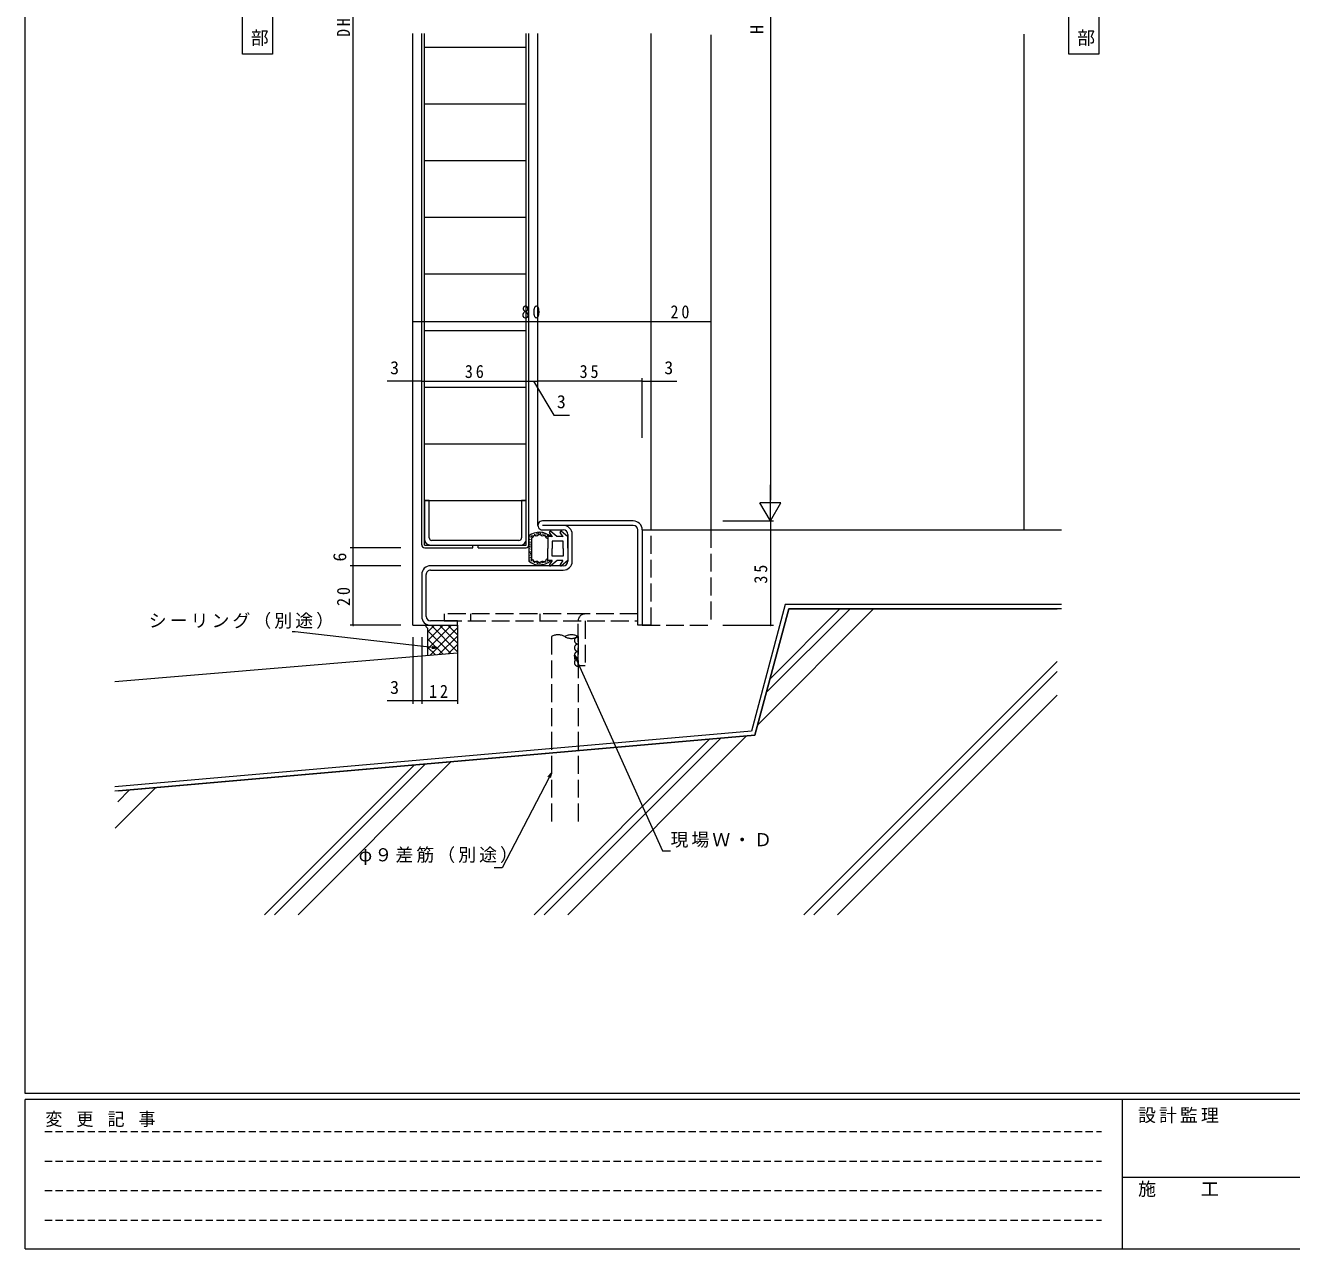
# Model space of a CAD drawing. Units: millimetres, scale not verified. Extents: x -594 to 539, y -420 to 386.
# Drawn here: x -590 to -165.1, y -420 to -9.6 of the extents above; entities that cross this region are included whole.
import ezdxf
from ezdxf.enums import TextEntityAlignment as Align

# ---------------------------------------------------------------- set-up
doc = ezdxf.new("R2010")
doc.units = ezdxf.units.MM
doc.header["$LTSCALE"] = 2
doc.linetypes.add('DASHED1', pattern=[1.8, 1.2, -0.6])
doc.linetypes.add('DASHED3', pattern=[4, 3, -1])
for name, color, linetype, lineweight in [('0-1_YKK_ZWAK', 7, 'Continuous', 9), ('0-2_USER1', 3, 'Continuous', 9), ('0-3_YKK_11', 7, 'Continuous', 9), ('0-4_YKK_12', 2, 'Continuous', 9), ('0-5_YSS_K', 3, 'Continuous', 9), ('0-6_YKK_13', 4, 'Continuous', 9), ('0-7_YKK_D', 6, 'Continuous', 9)]:
    doc.layers.add(name, color=color, linetype=linetype, lineweight=lineweight)
doc.styles.add('ＭＳ ゴシック', font='')
doc.styles.get('ＭＳ ゴシック').set_extended_font_data('MS Gothic')

msp = doc.modelspace()

# ---------------------------------------------------------------- linework, layer by layer
at = {"layer": '0-1_YKK_ZWAK'}
for p, q in [((-590, -368), (-590, 382)), ((510, -368), (-590, -368)), ((-590, -420), (-590, -370)), ((456, -370), (-590, -370)), ((-222, -370), (-222, -420)), ((-222, -395.999), (-38, -395.999)), ((-590, -420), (456, -420))]:
    msp.add_line(p, q, dxfattribs=at)
at = {"layer": '0-1_YKK_ZWAK', "linetype": 'DASHED1'}
for p, q in [((-583.43, -380.732), (-228.87, -380.732)), ((-583.43, -390.63), (-228.87, -390.63)), ((-583.43, -400.528), (-228.87, -400.528)), ((-583.43, -410.426), (-228.87, -410.426))]:
    msp.add_line(p, q, dxfattribs=at)
at = {"layer": '0-2_USER1'}
for p, q in [((-517.093, -19.343), (-517.093, 0.657)), ((-507.093, 0.657), (-507.093, -19.343)), ((-239.82, -19.343), (-239.82, 0.657)), ((-229.82, 0.657), (-229.82, -19.343)), ((-507.093, -19.343), (-517.093, -19.343)), ((-229.82, -19.343), (-239.82, -19.343))]:
    msp.add_line(p, q, dxfattribs=at)
at = {"layer": '0-3_YKK_11'}
for p, q in [((-456.1, -168.992), (-456.1, -181.992)), ((-454.5, -168.992), (-456.1, -168.992)), ((-454.5, -181.492), (-454.5, -168.992)), ((-423.5, -168.993), (-423.5, -181.493)), ((-421.9, -168.993), (-423.5, -168.993)), ((-421.9, -181.993), (-421.9, -168.993)), ((-386, -175.893), (-416.5, -175.893)), ((-386, -177.393), (-416.5, -177.393)), ((-424.4, -182.393), (-453.6, -182.392)), ((-416.5, -178.893), (-409.5, -178.893)), ((-408, -180.393), (-408, -189.393)), ((-406.5, -189.393), (-406.5, -180.393)), ((-384.5, -210.893), (-384.5, -178.893)), ((-383, -178.893), (-383, -210.893)), ((-454.1, -183.992), (-423.9, -183.993)), ((-409.5, -190.893), (-454, -190.893)), ((-457, -193.893), (-457, -207.893)), ((-455.5, -207.893), (-455.5, -193.893)), ((-454, -192.393), (-409.5, -192.393)), ((-445, -209.393), (-454, -209.393)), ((-454, -210.893), (-445, -210.893)), ((-445, -210.893), (-445, -209.393)), ((-383, -210.893), (-384.5, -210.893))]:
    msp.add_line(p, q, dxfattribs=at)
for centre, radius, start, end in [((-416.5, -177.393), 1.5, 89.99997, 270.00056), ((-409.5, -180.393), 3, 0, 89.99997), ((-386, -178.893), 3, 0, 89.99997), ((-386, -178.893), 1.5, 0, 89.99997), ((-454.1, -181.992), 2, 179.99944, 269.99942), ((-453.6, -181.492), 0.9, 179.99944, 270), ((-424.4, -181.493), 0.9, 270, 359.99947), ((-423.9, -181.993), 2, 269.99942, 359.99957), ((-409.5, -180.393), 1.5, 0, 89.9994), ((-454, -193.893), 3, 89.99997, 180.00031), ((-409.5, -189.393), 3, 270, 0), ((-409.5, -189.393), 1.5, 270, 0), ((-454, -193.893), 1.5, 89.99997, 180.00002), ((-454, -207.893), 3, 180.00031, 270), ((-454, -207.893), 1.5, 180.00002, 270)]:
    msp.add_arc(centre, radius, start, end, dxfattribs=at)
at = {"layer": '0-4_YKK_12'}
for p, q in [((-460, -210.893), (-460, -12.393)), ((-418, -144.968), (-418, -12.393)), ((-380, -178.893), (-380, -12.393)), ((-360, -12.82), (-360, -178.893)), ((-418, -177.393), (-418, -138.993)), ((-460, -210.893), (-454, -210.893))]:
    msp.add_line(p, q, dxfattribs=at)
at = {"layer": '0-4_YKK_12', "linetype": 'DASHED3'}
for p, q in [((-380, -210.893), (-380, -178.893)), ((-360, -178.893), (-360, -210.893)), ((-383, -210.893), (-360, -210.893)), ((-380, -210.893), (-383, -210.893))]:
    msp.add_line(p, q, dxfattribs=at)
at = {"layer": '0-5_YSS_K'}
for p, q in [((-254.997, -12.564), (-254.997, -178.893)), ((-383, -178.893), (-242.31, -178.893)), ((-335, -203.893), (-346.381, -246.368)), ((-242.31, -203.893), (-335, -203.893)), ((-345.204, -247.77), (-333.849, -205.393)), ((-345.204, -247.77), (-333.849, -205.393)), ((-344.272, -244.293), (-305.372, -205.393)), ((-341.374, -233.475), (-313.291, -205.393)), ((-340.131, -228.839), (-316.685, -205.393)), ((-333.849, -205.393), (-243.81, -205.393)), ((-333.849, -205.393), (-243.81, -205.393)), ((-242.31, -205.393), (-333.849, -205.393)), ((-456, -210.893), (-455, -211.893)), ((-455, -213.222), (-452.67, -210.893)), ((-455, -216.051), (-449.842, -210.893)), ((-455, -218.879), (-447.014, -210.893)), ((-455, -211.893), (-455, -221.068)), ((-454.299, -221.006), (-445, -211.707)), ((-453.861, -210.893), (-445, -219.754)), ((-451.033, -210.893), (-445, -216.926)), ((-448.204, -210.893), (-445, -214.097)), ((-445.376, -210.893), (-445, -211.269)), ((-445, -210.893), (-445, -220.193)), ((-455, -212.582), (-447.197, -220.385)), ((-455, -215.411), (-449.798, -220.613)), ((-451.199, -220.735), (-445, -214.536)), ((-445, -220.193), (-560, -229.904)), ((-455, -218.239), (-452.399, -220.84)), ((-448.1, -220.464), (-445, -217.364)), ((-328.783, -308), (-243.81, -223.027)), ((-325.389, -308), (-243.81, -226.421)), ((-317.469, -308), (-243.81, -234.34)), ((-346.381, -246.368), (-560, -265.057)), ((-558.633, -266.443), (-345.204, -247.77)), ((-558.571, -266.438), (-345.204, -247.77)), ((-419.293, -308), (-360.392, -249.099)), ((-415.899, -308), (-356.672, -248.774)), ((-407.979, -308), (-347.993, -248.014)), ((-509.802, -308), (-459.579, -257.777)), ((-506.408, -308), (-455.86, -257.451)), ((-498.489, -308), (-447.181, -256.692)), ((-559.9, -278.902), (-546.368, -265.37)), ((-559.004, -270.086), (-555.047, -266.129))]:
    msp.add_line(p, q, dxfattribs=at)
at = {"layer": '0-5_YSS_K', "linetype": 'DASHED3'}
for p, q in [((-413.5, -214.676), (-413.5, -276.699)), ((-404.5, -214.676), (-404.5, -276.699))]:
    msp.add_line(p, q, dxfattribs=at)
at = {"layer": '0-5_YSS_K'}
msp.add_lwpolyline([(-333.849, -205.393), (-345.204, -247.77), (-560, -266.563)], dxfattribs=at)
at = {"layer": '0-5_YSS_K', "linetype": 'DASHED3'}
for centre, radius, start, end in [((-411.25, -218.574), 4.5, 60.00002, 119.99997), ((-406.75, -218.574), 4.5, 59.99997, 120.00002), ((-406.75, -210.779), 4.5, 239.99997, 300.00002), ((-404.5, -215.926), 1.25, 90, 270), ((-404.5, -218.426), 1.25, 90, 270), ((-404.5, -220.926), 1.25, 90, 270), ((-404.5, -223.426), 1.25, 90, 270)]:
    msp.add_arc(centre, radius, start, end, dxfattribs=at)
at = {"layer": '0-6_YKK_13'}
for p, q in [((-457, -183.893), (-457, -12.393)), ((-456.1, -183.993), (-456.1, -12.393)), ((-421.9, -183.993), (-421.9, -12.393)), ((-421, -183.901), (-421, -12.393)), ((-456.1, -16.992), (-421.9, -16.992)), ((-456.1, -35.992), (-421.9, -35.992)), ((-456.1, -54.992), (-421.9, -54.992)), ((-456.1, -73.992), (-421.9, -73.992)), ((-456.1, -92.992), (-421.9, -92.992)), ((-456.1, -111.992), (-421.9, -111.992)), ((-456.1, -130.992), (-421.9, -130.992)), ((-456.1, -149.992), (-421.9, -149.992)), ((-456.1, -168.992), (-421.9, -168.992)), ((-421, -180.906), (-421, -189.391)), ((-420.966, -181.544), (-420.966, -181.344)), ((-420.704, -181.115), (-420.704, -180.915)), ((-420.591, -182.225), (-420.591, -182.025)), ((-420.306, -181.421), (-420.306, -181.221)), ((-420.203, -181.234), (-420.203, -181.034)), ((-420.095, -180.817), (-420.095, -180.617)), ((-419.713, -181.391), (-420, -181.629)), ((-420, -188.668), (-420, -181.629)), ((-419.857, -181.353), (-419.857, -181.153)), ((-419.512, -181.037), (-419.713, -181.391)), ((-419.618, -180.948), (-419.618, -180.748)), ((-419.284, -180.8), (-419.512, -181.037)), ((-418.948, -180.826), (-419.284, -180.8)), ((-419.081, -180.542), (-419.081, -180.342)), ((-418.554, -180.931), (-418.948, -180.826)), ((-418.7, -180.757), (-418.7, -180.557)), ((-418.179, -180.872), (-418.554, -180.931)), ((-418.366, -180.339), (-418.366, -180.139)), ((-417.55, -180.454), (-418.179, -180.872)), ((-417.948, -180.316), (-417.948, -180.116)), ((-417.805, -180.017), (-417.805, -179.817)), ((-417.25, -180.547), (-417.55, -180.454)), ((-417.268, -179.982), (-417.268, -179.782)), ((-416.932, -180.793), (-417.25, -180.547)), ((-417.125, -180.184), (-417.125, -179.984)), ((-416.579, -180.944), (-416.932, -180.793)), ((-416.624, -180.59), (-416.624, -180.39)), ((-416.194, -180.887), (-416.579, -180.944)), ((-416.517, -180.029), (-416.517, -179.829)), ((-415.828, -180.801), (-416.194, -180.887)), ((-416.103, -180.387), (-416.103, -180.187)), ((-415.53, -180.889), (-415.828, -180.801)), ((-415.54, -180.445), (-415.54, -180.245)), ((-415.302, -181.179), (-415.53, -180.889)), ((-415.364, -180.926), (-415.364, -180.726)), ((-415.111, -181.573), (-415.302, -181.179)), ((-415.036, -181.219), (-415.036, -181.019)), ((-414.66, -180.868), (-414.66, -180.668)), ((-413.128, -181.226), (-414.095, -179.78)), ((-411.647, -181.066), (-413.653, -179.383)), ((-409.5, -182.648), (-413.2, -182.648)), ((-413.2, -182.648), (-413.2, -185.148)), ((-411.6, -181.148), (-411.647, -181.066)), ((-409.534, -181.148), (-411.6, -181.148)), ((-409.528, -181.226), (-410.495, -179.78)), ((-408.048, -181.066), (-410.053, -179.383)), ((-409.5, -185.148), (-409.5, -182.648)), ((-408, -181.148), (-408.048, -181.066)), ((-408, -185.053), (-408, -181.148)), ((-456.1, -183.993), (-439.9, -183.993)), ((-456, -184.893), (-439.9, -184.893)), ((-439.9, -184.893), (-439.9, -183.993)), ((-438.1, -183.993), (-421.9, -183.993)), ((-438.1, -184.893), (-438.1, -183.993)), ((-438.1, -184.893), (-422, -184.893)), ((-420.681, -185.281), (-420.681, -185.081)), ((-420.645, -186.55), (-420.645, -186.35)), ((-420.609, -184.548), (-420.609, -184.348)), ((-420.52, -183.136), (-420.52, -182.936)), ((-420.502, -186.282), (-420.502, -186.082)), ((-420.466, -183.726), (-420.466, -183.526)), ((-420.413, -186.908), (-420.413, -186.708)), ((-420.323, -184.155), (-420.323, -183.955)), ((-420.27, -184.834), (-420.27, -184.634)), ((-420.27, -185.621), (-420.27, -185.421)), ((-420.127, -183.065), (-420.127, -182.865)), ((-414.7, -189.148), (-414.7, -185.148)), ((-413.2, -187.648), (-413.2, -185.148)), ((-409.5, -185.148), (-409.5, -187.648)), ((-408, -185.053), (-408, -189.148)), ((-420.847, -189.131), (-420.847, -188.931)), ((-420.699, -187.622), (-420.699, -187.422)), ((-420.502, -188.355), (-420.502, -188.155)), ((-420.431, -187.354), (-420.431, -187.154)), ((-420.298, -189.035), (-420.298, -188.835)), ((-420.216, -188.069), (-420.216, -187.869)), ((-420.215, -189.381), (-420.215, -189.181)), ((-420, -188.668), (-419.713, -188.906)), ((-419.916, -189.19), (-419.916, -188.99)), ((-419.713, -188.906), (-419.512, -189.26)), ((-419.512, -189.26), (-419.284, -189.497)), ((-419.475, -189.715), (-419.475, -189.515)), ((-419.284, -189.497), (-418.948, -189.471)), ((-419.01, -189.656), (-419.01, -189.456)), ((-418.998, -189.93), (-418.998, -189.73)), ((-418.948, -189.471), (-418.554, -189.366)), ((-418.771, -189.691), (-418.771, -189.491)), ((-418.554, -189.366), (-418.179, -189.425)), ((-418.402, -190.097), (-418.402, -189.897)), ((-418.27, -189.823), (-418.27, -189.623)), ((-418.179, -189.425), (-417.55, -189.843)), ((-418.008, -190.228), (-418.008, -190.028)), ((-417.817, -190.025), (-417.817, -189.825)), ((-417.55, -189.843), (-417.25, -189.75)), ((-417.25, -189.75), (-416.932, -189.504)), ((-417.244, -190.24), (-417.244, -190.04)), ((-417.221, -190.061), (-417.221, -189.861)), ((-416.932, -189.504), (-416.579, -189.353)), ((-416.696, -189.668), (-416.696, -189.468)), ((-416.612, -190.431), (-416.612, -190.231)), ((-416.579, -189.353), (-416.194, -189.41)), ((-416.529, -189.894), (-416.529, -189.694)), ((-416.197, -189.9), (-416.197, -189.7)), ((-416.194, -189.41), (-415.828, -189.496)), ((-415.828, -189.496), (-415.53, -189.408)), ((-415.775, -189.853), (-415.775, -189.653)), ((-415.53, -189.408), (-415.302, -189.117)), ((-415.388, -189.794), (-415.388, -189.594)), ((-415.302, -189.117), (-415.111, -188.724)), ((-414.766, -189.466), (-414.766, -189.266)), ((-413.219, -189.148), (-414.7, -189.148)), ((-413.219, -189.148), (-414.121, -190.496)), ((-411.6, -189.148), (-413.679, -190.893)), ((-409.5, -187.648), (-413.2, -187.648)), ((-409.619, -189.148), (-411.6, -189.148)), ((-409.619, -189.148), (-410.521, -190.496)), ((-408, -189.148), (-410.079, -190.893))]:
    msp.add_line(p, q, dxfattribs=at)
at = {"layer": '0-6_YKK_13', "linetype": 'DASHED3'}
for p, q in [((-402.2, -207.093), (-449.5, -207.093)), ((-449.5, -207.093), (-449.5, -209.393)), ((-440.5, -209.393), (-440.5, -207.093)), ((-417.2, -209.393), (-417.2, -207.093)), ((-384.5, -207.093), (-402.2, -207.093)), ((-384.5, -209.393), (-384.5, -207.093)), ((-449.5, -209.393), (-384.5, -209.393)), ((-404.5, -224.393), (-404.5, -209.393)), ((-402.2, -209.393), (-402.2, -224.393)), ((-404.5, -224.393), (-402.2, -224.393))]:
    msp.add_line(p, q, dxfattribs=at)
at = {"layer": '0-6_YKK_13'}
msp.add_lwpolyline([(-413.134, -181.148), (-414.7, -181.148), (-414.7, -185.148)], dxfattribs=at)
for centre, radius, start, end in [((-417.5, -185.148), 5.5, 46.65823, 129.51962), ((-417.5, -185.148), 4.3, 49.3705, 56.24989), ((-413.846, -179.613), 0.3, 49.99756, 213.78885), ((-410.246, -179.613), 0.3, 49.99756, 213.78885), ((-456, -183.893), 1, 180, 270), ((-422, -183.893), 1, 270, 359.99911), ((-417.5, -185.148), 5.5, 230.48035, 313.34175), ((-417.5, -185.148), 4.3, 303.74989, 310.62927), ((-413.871, -190.663), 0.3, 146.21114, 310.00243), ((-410.271, -190.663), 0.3, 146.21114, 310.00243)]:
    msp.add_arc(centre, radius, start, end, dxfattribs=at)
at = {"layer": '0-6_YKK_13', "linetype": 'DASHED3'}
msp.add_arc((-402.2, -209.393), 2.3, 90, 180, dxfattribs=at)
at = {"layer": '0-7_YKK_D'}
for p, q in [((-480, -184.893), (-480, 165.108)), ((-340, 147.108), (-340, -168.893)), ((-460, -108.993), (-380, -108.993)), ((-380, -108.993), (-360, -108.993)), ((-460, -128.993), (-468.6, -128.993)), ((-457, -128.993), (-460, -128.993)), ((-457, -128.993), (-421, -128.993)), ((-421, -128.993), (-418, -128.993)), ((-419.5, -128.993), (-412.651, -140.382)), ((-383, -128.993), (-418, -128.993)), ((-383, -147.973), (-383, -127.993)), ((-383, -128.993), (-380, -128.993)), ((-380, -128.993), (-371.4, -128.993)), ((-412.651, -140.382), (-407.451, -140.382)), ((-340, -175.893), (-340, -163.768)), ((-336.5, -169.831), (-343.5, -169.831)), ((-340, -175.893), (-343.5, -169.831)), ((-340, -175.893), (-336.5, -169.831)), ((-356, -175.893), (-339, -175.893)), ((-340, -175.893), (-340, -210.893)), ((-464, -184.893), (-481, -184.893)), ((-480, -190.893), (-480, -184.893)), ((-464, -190.893), (-481, -190.893)), ((-464, -190.893), (-481, -190.893)), ((-480, -210.893), (-480, -190.893)), ((-464, -210.893), (-481, -210.893)), ((-356, -210.893), (-339, -210.893)), ((-499.459, -213.084), (-500.459, -213.084)), ((-453.541, -218.365), (-499.459, -213.084)), ((-460, -214.893), (-460, -237.22)), ((-457, -214.893), (-457, -237.22)), ((-457, -214.893), (-457, -237.22)), ((-445, -214.893), (-445, -237.22)), ((-451.852, -218.559), (-453.593, -218.817)), ((-451.852, -218.559), (-453.541, -218.365)), ((-453.488, -217.912), (-451.852, -218.559)), ((-405.75, -220.926), (-405.052, -222.477)), ((-405.75, -220.926), (-404.637, -222.29)), ((-405.468, -222.664), (-405.75, -220.926)), ((-405.052, -222.477), (-376.23, -286.51)), ((-460, -236.22), (-468.6, -236.22)), ((-457, -236.22), (-460, -236.22)), ((-445, -236.22), (-457, -236.22)), ((-414.282, -261.889), (-430.019, -292.271)), ((-414.686, -261.68), (-413.5, -260.38)), ((-413.5, -260.38), (-414.282, -261.889)), ((-413.5, -260.38), (-413.877, -262.099)), ((-376.23, -286.51), (-373.53, -286.51)), ((-430.019, -292.271), (-432.719, -292.271))]:
    msp.add_line(p, q, dxfattribs=at)
for centre, start, end in [((-460, -108.993), 0, 180), ((-460, -108.993), 180, 0), ((-380, -108.993), 0, 180), ((-380, -108.993), 0, 180), ((-380, -108.993), 180, 0), ((-380, -108.993), 180, 0), ((-360, -108.993), 0, 180), ((-360, -108.993), 180, 0), ((-460, -128.993), 0, 180), ((-460, -128.993), 180, 0), ((-457, -128.993), 0, 180), ((-457, -128.993), 180, 0), ((-421, -128.993), 0, 180), ((-421, -128.993), 180, 0), ((-418, -128.993), 0, 180), ((-418, -128.993), 0, 180), ((-418, -128.993), 180, 0), ((-418, -128.993), 180, 0), ((-383, -128.993), 0, 180), ((-383, -128.993), 0, 180), ((-383, -128.993), 180, 0), ((-383, -128.993), 180, 0), ((-380, -128.993), 0, 180), ((-380, -128.993), 180, 0), ((-480, -184.893), 90, 270), ((-480, -184.893), 90, 270), ((-480, -184.893), 270, 90), ((-480, -184.893), 270, 90), ((-480, -190.893), 90, 270), ((-480, -190.893), 90, 270), ((-480, -190.893), 270, 90), ((-480, -190.893), 270, 90), ((-480, -210.893), 90, 270), ((-480, -210.893), 270, 90), ((-340, -210.893), 90, 270), ((-340, -210.893), 270, 90), ((-460, -236.22), 0, 180), ((-460, -236.22), 180, 0), ((-457, -236.22), 0, 180), ((-457, -236.22), 0, 180), ((-457, -236.22), 180, 0), ((-457, -236.22), 180, 0), ((-445, -236.22), 0, 180), ((-445, -236.22), 180, 0)]:
    msp.add_arc(centre, 0.106, start, end, dxfattribs=at)

# ---------------------------------------------------------------- texts
at = {"layer": '0-1_YKK_ZWAK', "char_height": 4.399, "attachment_point": 7, "style": 'ＭＳ ゴシック'}
for s, insert in [('\\T1.22;\\W0.95;変\\~更\\~記\\~事', (-583.265, -379.209)), ('\\T1.17;設計監理', (-216.615, -377.904)), ('\\T1.17;施\u3000\u3000工', (-216.615, -402.649))]:
    msp.add_mtext(s, dxfattribs=dict(at, insert=insert))
at = {"layer": '0-2_USER1', "color": 7, "style": 'ＭＳ ゴシック'}
for p in [(-514.333, -17.343), (-237.06, -17.343)]:
    msp.add_text('部', height=4.399, dxfattribs=at).set_placement(p, align=Align.BOTTOM_LEFT)
at = {"layer": '0-7_YKK_D', "color": 7, "style": 'ＭＳ ゴシック'}
for s, p in [('H', (-341, -12.492)), ('6', (-481, -189.493))]:
    msp.add_text(s, height=4.399, rotation=90, dxfattribs=at).set_placement(p, align=Align.BOTTOM_LEFT)
for p in [(-467.6, -127.993), (-375.6, -127.993), (-411.651, -139.382), (-467.6, -235.22)]:
    msp.add_text('3', height=4.399, dxfattribs=at).set_placement(p, align=Align.BOTTOM_LEFT)
at = {"layer": '0-7_YKK_D', "color": 7, "char_height": 4.399, "attachment_point": 7, "rotation": 90, "style": 'ＭＳ ゴシック'}
for s, insert in [('\\T1.39;\\W0.85;DH=H+20', (-481, -13.413)), ('\\T1.36;\\W0.9;35', (-341, -196.913)), ('\\T1.36;\\W0.9;20', (-481, -204.413))]:
    msp.add_mtext(s, dxfattribs=dict(at, insert=insert))
at = {"layer": '0-7_YKK_D', "color": 7, "char_height": 4.399, "attachment_point": 7, "style": 'ＭＳ ゴシック'}
for s, insert in [('\\T1.36;\\W0.9;80', (-423.52, -107.993)), ('\\T1.36;\\W0.9;20', (-373.52, -107.993)), ('\\T1.36;\\W0.9;36', (-442.52, -127.993)), ('\\T1.36;\\W0.9;35', (-404.02, -127.993)), ('\\T1.17;シーリング（別途）', (-548.583, -212.084)), ('\\T1.36;\\W0.9;12', (-454.52, -235.22)), ('\\T1.17;現場Ｗ・Ｄ', (-373.53, -285.51)), ('\\T1.17;φ９差筋（別途）', (-478.159, -291.271))]:
    msp.add_mtext(s, dxfattribs=dict(at, insert=insert))

doc.saveas('drawing.dxf')
